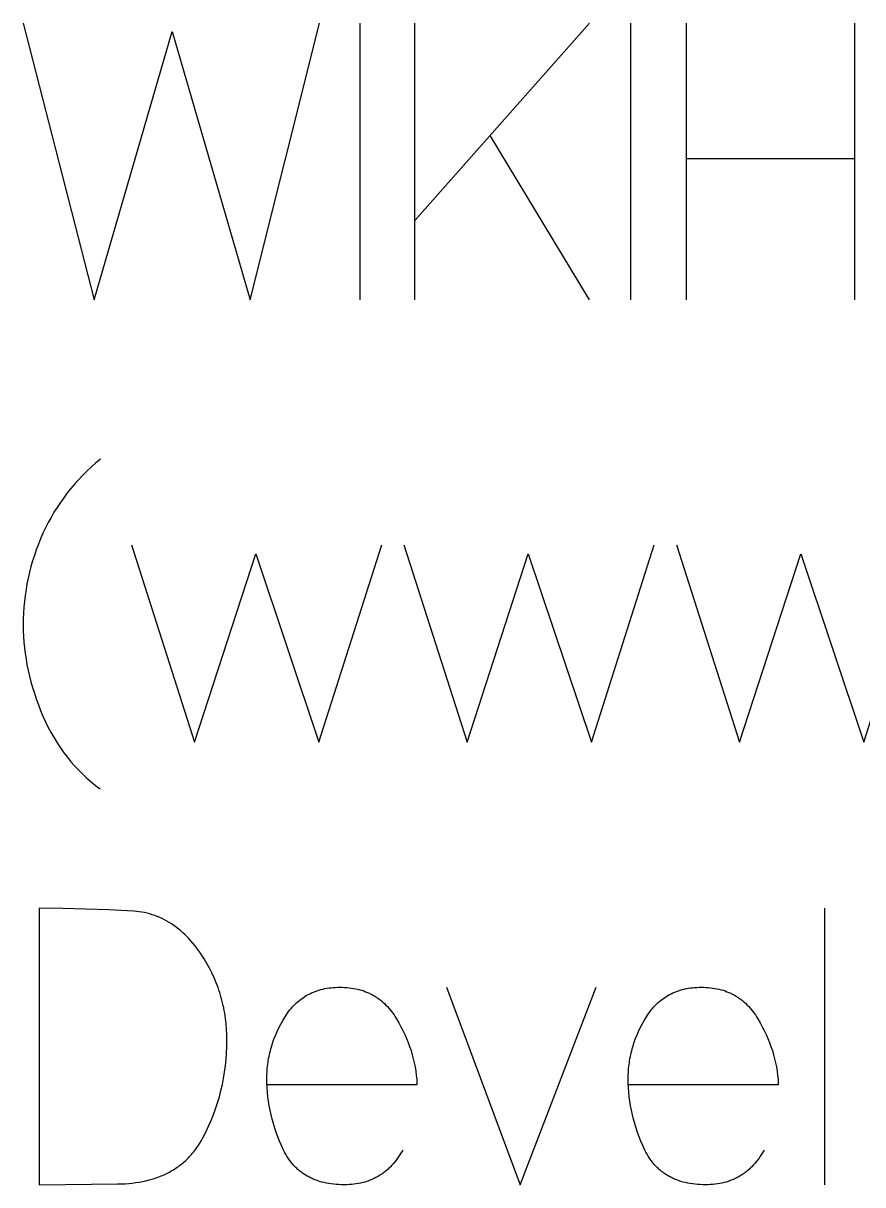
# Model space of a CAD drawing. Header units: millimetres. Extents: x -1220 to 1220, y -1270 to 3400.
# Drawn here: x -864.8 to -640.1, y 3088.7 to 3399.5 of the extents above; entities that cross this region are included whole.
import ezdxf

# ---------------------------------------------------------------- set-up
doc = ezdxf.new("R2010")
doc.units = ezdxf.units.MM
doc.layers.add('TC', color=220, linetype='CONTINUOUS', true_color=0xff00bb)

msp = doc.modelspace()

# ---------------------------------------------------------------- linework, layer by layer
at = {"layer": 'TC'}
for points in [[(-864.85, 3399.54), (-845.82, 3325.54), (-824.99, 3397.32), (-804.06, 3325.54), (-785.56, 3399.54)], [(-774.78, 3399.54), (-774.78, 3325.54)], [(-759.98, 3346.79), (-713.25, 3399.54)], [(-759.98, 3325.54), (-759.98, 3399.54)], [(-702.26, 3399.54), (-702.26, 3325.54)], [(-687.35, 3399.54), (-687.35, 3325.54)], [(-642.21, 3325.54), (-642.21, 3399.54)], [(-713.25, 3325.54), (-739.89, 3369.52)], [(-642.21, 3363.28), (-687.35, 3363.28)], [(-844.13, 3282.94), (-845.38, 3281.89), (-846.59, 3280.82), (-847.76, 3279.73), (-848.9, 3278.6), (-850, 3277.45), (-851.06, 3276.28), (-852.08, 3275.08), (-853.06, 3273.85), (-854.01, 3272.59), (-854.91, 3271.31), (-855.78, 3270), (-856.62, 3268.67), (-857.41, 3267.31), (-858.17, 3265.92), (-858.88, 3264.5), (-859.56, 3263.06), (-860.2, 3261.61), (-860.8, 3260.14), (-861.36, 3258.66), (-861.87, 3257.16), (-862.35, 3255.66), (-862.78, 3254.15), (-863.18, 3252.63), (-863.53, 3251.09), (-863.84, 3249.55), (-864.1, 3247.99), (-864.33, 3246.43), (-864.52, 3244.85), (-864.66, 3243.26), (-864.77, 3241.66), (-864.83, 3240.05), (-864.85, 3238.43), (-864.83, 3236.94), (-864.77, 3235.44), (-864.66, 3233.94), (-864.52, 3232.43), (-864.33, 3230.93), (-864.1, 3229.41), (-863.84, 3227.9), (-863.53, 3226.38), (-863.18, 3224.86), (-862.78, 3223.34), (-862.35, 3221.81), (-861.87, 3220.28), (-861.36, 3218.74), (-860.8, 3217.2), (-860.2, 3215.66), (-859.56, 3214.12), (-858.87, 3212.61), (-858.14, 3211.13), (-857.38, 3209.7), (-856.58, 3208.3), (-855.75, 3206.95), (-854.88, 3205.64), (-853.97, 3204.36), (-853.03, 3203.12), (-852.06, 3201.93), (-851.05, 3200.77), (-850, 3199.66), (-848.92, 3198.58), (-847.8, 3197.54), (-846.65, 3196.54), (-845.46, 3195.59), (-844.23, 3194.67)], [(-835.88, 3260), (-818.97, 3207.14), (-802.58, 3257.57), (-785.67, 3207.14), (-768.86, 3260)], [(-762.94, 3260), (-746.03, 3207.14), (-729.64, 3257.57), (-712.73, 3207.14), (-695.92, 3260)], [(-690, 3260), (-673.08, 3207.14), (-656.7, 3257.57), (-639.78, 3207.14), (-622.97, 3260)], [(-650.35, 3162.74), (-650.35, 3088.74)], [(-763.26, 3098.04), (-763.58, 3097.47), (-763.91, 3096.92), (-764.26, 3096.38), (-764.61, 3095.86), (-764.98, 3095.36), (-765.35, 3094.88), (-765.74, 3094.42), (-766.14, 3093.97), (-766.55, 3093.55), (-766.75, 3093.34), (-766.97, 3093.14), (-767.18, 3092.94), (-767.39, 3092.75), (-767.61, 3092.56), (-767.84, 3092.38), (-768.06, 3092.2), (-768.29, 3092.02), (-768.52, 3091.85), (-768.75, 3091.69), (-768.98, 3091.52), (-769.22, 3091.37), (-769.46, 3091.22), (-769.71, 3091.07), (-769.95, 3090.92), (-770.2, 3090.79), (-770.45, 3090.65), (-770.7, 3090.52), (-770.96, 3090.4), (-771.22, 3090.28), (-771.48, 3090.16), (-771.75, 3090.05), (-772.01, 3089.94), (-772.28, 3089.84), (-772.56, 3089.74), (-772.83, 3089.65), (-773.11, 3089.56), (-773.39, 3089.48), (-773.96, 3089.32), (-774.54, 3089.19), (-775.13, 3089.07), (-775.73, 3088.97), (-776.35, 3088.89), (-776.97, 3088.82), (-777.6, 3088.78), (-778.25, 3088.75), (-778.9, 3088.74), (-779.63, 3088.75), (-780.34, 3088.78), (-781.04, 3088.82), (-781.72, 3088.89), (-782.39, 3088.97), (-783.05, 3089.07), (-783.69, 3089.19), (-784.32, 3089.32), (-784.93, 3089.48), (-785.53, 3089.65), (-785.83, 3089.74), (-786.12, 3089.84), (-786.41, 3089.94), (-786.69, 3090.05), (-786.97, 3090.16), (-787.25, 3090.28), (-787.52, 3090.4), (-787.79, 3090.52), (-788.06, 3090.65), (-788.32, 3090.79), (-788.58, 3090.92), (-788.84, 3091.07), (-789.09, 3091.22), (-789.34, 3091.37), (-789.59, 3091.52), (-789.83, 3091.69), (-790.07, 3091.85), (-790.3, 3092.02), (-790.53, 3092.2), (-790.76, 3092.38), (-790.99, 3092.56), (-791.21, 3092.75), (-791.43, 3092.94), (-791.64, 3093.14), (-791.85, 3093.34), (-792.06, 3093.55), (-792.26, 3093.76), (-792.46, 3093.97), (-792.66, 3094.19), (-792.85, 3094.42), (-793.04, 3094.65), (-793.23, 3094.88), (-793.41, 3095.12), (-793.59, 3095.36), (-793.76, 3095.61), (-793.93, 3095.86), (-794.1, 3096.12), (-794.27, 3096.38), (-794.59, 3096.92), (-794.89, 3097.47), (-795.18, 3098.04), (-795.72, 3099.21), (-796.22, 3100.38), (-796.69, 3101.55), (-797.12, 3102.73), (-797.52, 3103.91), (-797.89, 3105.1), (-798.22, 3106.29), (-798.51, 3107.48), (-798.77, 3108.68), (-799, 3109.88), (-799.19, 3111.09), (-799.34, 3112.3), (-799.47, 3113.51), (-799.55, 3114.73), (-799.61, 3115.95), (-799.62, 3117.18), (-799.62, 3117.72), (-799.6, 3118.26), (-799.58, 3118.8), (-799.55, 3119.33), (-799.5, 3119.87), (-799.45, 3120.4), (-799.39, 3120.93), (-799.32, 3121.46), (-799.24, 3121.99), (-799.15, 3122.51), (-799.05, 3123.04), (-798.94, 3123.56), (-798.82, 3124.08), (-798.69, 3124.6), (-798.55, 3125.12), (-798.41, 3125.64), (-798.25, 3126.15), (-798.08, 3126.66), (-797.91, 3127.17), (-797.72, 3127.68), (-797.32, 3128.7), (-796.89, 3129.71), (-796.41, 3130.71), (-795.9, 3131.7), (-795.35, 3132.69), (-794.76, 3133.67), (-794.44, 3134.16), (-794.12, 3134.63), (-793.79, 3135.09), (-793.44, 3135.53), (-793.09, 3135.95), (-792.73, 3136.36), (-792.36, 3136.76), (-791.98, 3137.14), (-791.59, 3137.5), (-791.19, 3137.85), (-790.78, 3138.18), (-790.36, 3138.5), (-789.94, 3138.8), (-789.5, 3139.09), (-789.06, 3139.36), (-788.6, 3139.62), (-788.14, 3139.86), (-787.66, 3140.08), (-787.18, 3140.29), (-786.69, 3140.48), (-786.19, 3140.66), (-785.68, 3140.82), (-785.16, 3140.97), (-784.63, 3141.1), (-784.09, 3141.22), (-783.55, 3141.32), (-782.99, 3141.41), (-782.42, 3141.47), (-781.85, 3141.53), (-781.26, 3141.57), (-780.67, 3141.59), (-780.07, 3141.6), (-779.44, 3141.59), (-778.82, 3141.57), (-778.21, 3141.52), (-777.61, 3141.47), (-777.02, 3141.39), (-776.44, 3141.3), (-775.87, 3141.19), (-775.31, 3141.07), (-774.77, 3140.93), (-774.23, 3140.77), (-773.7, 3140.6), (-773.18, 3140.41), (-772.67, 3140.2), (-772.42, 3140.09), (-772.18, 3139.98), (-771.93, 3139.86), (-771.69, 3139.74), (-771.45, 3139.61), (-771.21, 3139.48), (-770.98, 3139.35), (-770.74, 3139.21), (-770.51, 3139.07), (-770.29, 3138.92), (-770.06, 3138.77), (-769.84, 3138.62), (-769.62, 3138.46), (-769.4, 3138.3), (-769.19, 3138.13), (-768.98, 3137.96), (-768.77, 3137.78), (-768.56, 3137.6), (-768.15, 3137.23), (-767.76, 3136.84), (-767.37, 3136.44), (-766.99, 3136.02), (-766.63, 3135.58), (-766.27, 3135.12), (-765.93, 3134.65), (-765.59, 3134.17), (-765.26, 3133.66), (-764.95, 3133.14), (-764.33, 3132.1), (-763.75, 3131.04), (-763.21, 3129.99), (-762.7, 3128.93), (-762.23, 3127.86), (-761.8, 3126.79), (-761.4, 3125.71), (-761.04, 3124.63), (-760.71, 3123.55), (-760.42, 3122.45), (-760.17, 3121.36), (-759.95, 3120.26), (-759.77, 3119.15), (-759.63, 3118.04), (-759.52, 3116.93), (-759.45, 3115.8), (-759.45, 3115.49), (-799.73, 3115.49)], [(-751.52, 3141.6), (-731.86, 3088.74), (-711.46, 3141.6)], [(-666.53, 3098.04), (-666.85, 3097.47), (-667.18, 3096.92), (-667.53, 3096.38), (-667.88, 3095.86), (-668.25, 3095.36), (-668.62, 3094.88), (-669.01, 3094.42), (-669.41, 3093.97), (-669.82, 3093.55), (-670.03, 3093.34), (-670.24, 3093.14), (-670.45, 3092.94), (-670.67, 3092.75), (-670.89, 3092.56), (-671.11, 3092.38), (-671.33, 3092.2), (-671.56, 3092.02), (-671.79, 3091.85), (-672.02, 3091.69), (-672.26, 3091.52), (-672.49, 3091.37), (-672.73, 3091.22), (-672.98, 3091.07), (-673.22, 3090.92), (-673.47, 3090.79), (-673.72, 3090.65), (-673.98, 3090.52), (-674.23, 3090.4), (-674.49, 3090.28), (-674.75, 3090.16), (-675.02, 3090.05), (-675.29, 3089.94), (-675.56, 3089.84), (-675.83, 3089.74), (-676.1, 3089.65), (-676.38, 3089.56), (-676.66, 3089.48), (-677.23, 3089.32), (-677.81, 3089.19), (-678.4, 3089.07), (-679, 3088.97), (-679.62, 3088.89), (-680.24, 3088.82), (-680.87, 3088.78), (-681.52, 3088.75), (-682.17, 3088.74), (-682.9, 3088.75), (-683.61, 3088.78), (-684.31, 3088.82), (-685, 3088.89), (-685.67, 3088.97), (-686.32, 3089.07), (-686.96, 3089.19), (-687.59, 3089.32), (-688.21, 3089.48), (-688.81, 3089.65), (-689.1, 3089.74), (-689.39, 3089.84), (-689.68, 3089.94), (-689.96, 3090.05), (-690.24, 3090.16), (-690.52, 3090.28), (-690.8, 3090.4), (-691.07, 3090.52), (-691.33, 3090.65), (-691.6, 3090.79), (-691.85, 3090.92), (-692.11, 3091.07), (-692.36, 3091.22), (-692.61, 3091.37), (-692.86, 3091.52), (-693.1, 3091.69), (-693.34, 3091.85), (-693.57, 3092.02), (-693.81, 3092.2), (-694.03, 3092.38), (-694.26, 3092.56), (-694.48, 3092.75), (-694.7, 3092.94), (-694.91, 3093.14), (-695.12, 3093.34), (-695.33, 3093.55), (-695.53, 3093.76), (-695.73, 3093.97), (-695.93, 3094.19), (-696.12, 3094.42), (-696.31, 3094.65), (-696.5, 3094.88), (-696.68, 3095.12), (-696.86, 3095.36), (-697.03, 3095.61), (-697.21, 3095.86), (-697.37, 3096.12), (-697.54, 3096.38), (-697.86, 3096.92), (-698.16, 3097.47), (-698.45, 3098.04), (-698.99, 3099.21), (-699.49, 3100.38), (-699.96, 3101.55), (-700.4, 3102.73), (-700.8, 3103.91), (-701.16, 3105.1), (-701.49, 3106.29), (-701.78, 3107.48), (-702.04, 3108.68), (-702.27, 3109.88), (-702.46, 3111.09), (-702.62, 3112.3), (-702.74, 3113.51), (-702.82, 3114.73), (-702.88, 3115.95), (-702.89, 3117.18), (-702.89, 3117.72), (-702.87, 3118.26), (-702.85, 3118.8), (-702.82, 3119.33), (-702.78, 3119.87), (-702.72, 3120.4), (-702.66, 3120.93), (-702.59, 3121.46), (-702.51, 3121.99), (-702.42, 3122.51), (-702.32, 3123.04), (-702.21, 3123.56), (-702.09, 3124.08), (-701.96, 3124.6), (-701.83, 3125.12), (-701.68, 3125.64), (-701.52, 3126.15), (-701.36, 3126.66), (-701.18, 3127.17), (-700.99, 3127.68), (-700.6, 3128.7), (-700.16, 3129.71), (-699.68, 3130.71), (-699.17, 3131.7), (-698.62, 3132.69), (-698.03, 3133.67), (-697.72, 3134.16), (-697.39, 3134.63), (-697.06, 3135.09), (-696.71, 3135.53), (-696.36, 3135.95), (-696, 3136.36), (-695.63, 3136.76), (-695.25, 3137.14), (-694.86, 3137.5), (-694.46, 3137.85), (-694.05, 3138.18), (-693.64, 3138.5), (-693.21, 3138.8), (-692.77, 3139.09), (-692.33, 3139.36), (-691.87, 3139.62), (-691.41, 3139.86), (-690.94, 3140.08), (-690.45, 3140.29), (-689.96, 3140.48), (-689.46, 3140.66), (-688.95, 3140.82), (-688.43, 3140.97), (-687.9, 3141.1), (-687.36, 3141.22), (-686.82, 3141.32), (-686.26, 3141.41), (-685.69, 3141.47), (-685.12, 3141.53), (-684.53, 3141.57), (-683.94, 3141.59), (-683.34, 3141.6), (-682.71, 3141.59), (-682.09, 3141.57), (-681.48, 3141.52), (-680.88, 3141.47), (-680.29, 3141.39), (-679.71, 3141.3), (-679.14, 3141.19), (-678.59, 3141.07), (-678.04, 3140.93), (-677.5, 3140.77), (-676.97, 3140.6), (-676.45, 3140.41), (-675.95, 3140.2), (-675.7, 3140.09), (-675.45, 3139.98), (-675.2, 3139.86), (-674.96, 3139.74), (-674.72, 3139.61), (-674.48, 3139.48), (-674.25, 3139.35), (-674.02, 3139.21), (-673.79, 3139.07), (-673.56, 3138.92), (-673.33, 3138.77), (-673.11, 3138.62), (-672.89, 3138.46), (-672.67, 3138.3), (-672.46, 3138.13), (-672.25, 3137.96), (-672.04, 3137.78), (-671.83, 3137.6), (-671.42, 3137.23), (-671.03, 3136.84), (-670.64, 3136.44), (-670.26, 3136.02), (-669.9, 3135.58), (-669.54, 3135.12), (-669.2, 3134.65), (-668.86, 3134.17), (-668.54, 3133.66), (-668.22, 3133.14), (-667.6, 3132.1), (-667.02, 3131.04), (-666.48, 3129.99), (-665.97, 3128.93), (-665.5, 3127.86), (-665.07, 3126.79), (-664.67, 3125.71), (-664.31, 3124.63), (-663.98, 3123.55), (-663.69, 3122.45), (-663.44, 3121.36), (-663.22, 3120.26), (-663.04, 3119.15), (-662.9, 3118.04), (-662.79, 3116.93), (-662.72, 3115.8), (-662.72, 3115.49), (-703, 3115.49)]]:
    msp.add_lwpolyline(points, dxfattribs=at)
msp.add_lwpolyline([(-860.62, 3162.74), (-860.62, 3088.74), (-839.58, 3088.95), (-838.57, 3088.98), (-837.57, 3089.03), (-836.6, 3089.1), (-835.64, 3089.19), (-834.7, 3089.31), (-833.79, 3089.45), (-832.89, 3089.62), (-832.01, 3089.81), (-831.15, 3090.02), (-830.31, 3090.25), (-829.49, 3090.51), (-828.69, 3090.79), (-827.91, 3091.1), (-827.53, 3091.26), (-827.15, 3091.42), (-826.77, 3091.6), (-826.4, 3091.78), (-826.04, 3091.96), (-825.68, 3092.15), (-825.33, 3092.35), (-824.98, 3092.55), (-824.63, 3092.76), (-824.29, 3092.97), (-823.96, 3093.19), (-823.63, 3093.42), (-823.3, 3093.65), (-822.98, 3093.88), (-822.67, 3094.13), (-822.36, 3094.38), (-822.05, 3094.63), (-821.75, 3094.89), (-821.45, 3095.16), (-821.16, 3095.43), (-820.88, 3095.71), (-820.59, 3095.99), (-820.32, 3096.28), (-820.04, 3096.57), (-819.78, 3096.88), (-819.52, 3097.18), (-819.26, 3097.5), (-819.01, 3097.81), (-818.76, 3098.14), (-818.52, 3098.47), (-818.28, 3098.81), (-818.04, 3099.15), (-817.59, 3099.85), (-817.16, 3100.57), (-816.75, 3101.32), (-815.97, 3102.85), (-815.24, 3104.39), (-814.56, 3105.94), (-813.93, 3107.51), (-813.35, 3109.1), (-812.82, 3110.69), (-812.34, 3112.3), (-811.91, 3113.93), (-811.53, 3115.57), (-811.21, 3117.22), (-810.93, 3118.89), (-810.7, 3120.57), (-810.53, 3122.26), (-810.4, 3123.97), (-810.32, 3125.7), (-810.3, 3127.43), (-810.32, 3128.91), (-810.4, 3130.36), (-810.52, 3131.81), (-810.68, 3133.23), (-810.9, 3134.65), (-811.02, 3135.35), (-811.16, 3136.05), (-811.31, 3136.74), (-811.47, 3137.43), (-811.65, 3138.12), (-811.83, 3138.8), (-812.03, 3139.48), (-812.24, 3140.15), (-812.46, 3140.82), (-812.69, 3141.49), (-812.94, 3142.15), (-813.2, 3142.81), (-813.47, 3143.47), (-813.75, 3144.12), (-814.35, 3145.42), (-814.99, 3146.7), (-815.69, 3147.96), (-816.43, 3149.21), (-816.91, 3149.97), (-817.4, 3150.7), (-817.9, 3151.41), (-818.4, 3152.09), (-818.92, 3152.76), (-819.44, 3153.4), (-819.97, 3154.01), (-820.51, 3154.61), (-821.06, 3155.18), (-821.61, 3155.73), (-822.18, 3156.25), (-822.75, 3156.76), (-823.33, 3157.24), (-823.92, 3157.69), (-824.52, 3158.13), (-825.13, 3158.54), (-825.74, 3158.93), (-826.37, 3159.29), (-827, 3159.64), (-827.64, 3159.96), (-828.29, 3160.25), (-828.95, 3160.53), (-829.61, 3160.78), (-830.29, 3161), (-830.97, 3161.21), (-831.66, 3161.39), (-832.36, 3161.55), (-833.07, 3161.69), (-833.79, 3161.8), (-834.51, 3161.89), (-835.25, 3161.96), (-841.97, 3162.29), (-848.07, 3162.5), (-854.28, 3162.66)], close=True, dxfattribs=at)

doc.saveas('drawing.dxf')
